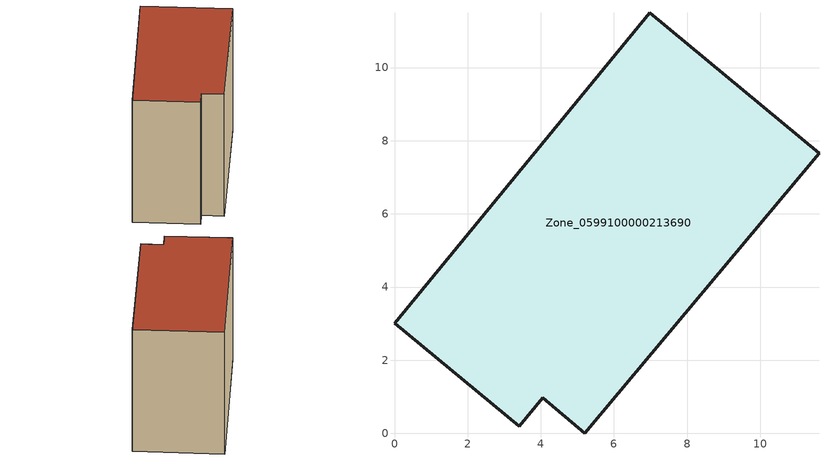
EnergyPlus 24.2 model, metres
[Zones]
Zone_0599100000213690
 floor ground (C_G): 4.05,0.97 3.41,0.19 0,3.01 6.98,11.5 11.61,7.66 5.2,0 z0
 wall outside (C_F): 6.98,11.5 0,3.01 3.41,0.19 4.05,0.97 5.2,0 11.61,7.66 6.98,11.5 z0:9.53
 roof outside (C_R): 5.2,0 11.61,7.66 6.98,11.5 0,3.01 3.41,0.19 4.05,0.97 z9.53
[BUILDING]
Pand.0599100000213690: North Axis=0; Terrain=City; Loads Convergence Tolerance Value=0.04; Temperature Convergence Tolerance Value=0.4; Solar Distribution=FullExterior; Maximum Number of Warmup Days=25; Minimum Number of Warmup Days=1
[Site:Location]
Rotterdam.The.Hague.AP_ZH_NLD Design_Conditions: Latitude=51.96; Longitude=4.45; Time Zone=1; Elevation=-4.5
[SITE:GROUNDTEMPERATURE:BUILDINGSURFACE]
18, 18, 18, 18, 18, 18, 18, 18, 18, 18, 18, 18
[MATERIAL] Thermal Absorptance=0.9; Solar Absorptance=0.7; Visible Absorptance=0.7
Name | Roughness | Thickness | Conductivity | Density | Specific Heat
G.TI.1946 | MediumSmooth | 0.15 | 1 | 540 | 1210
F.TI.1946 | Rough | 0.3 | 0.857143 | 1920 | 840
R.TI.1946 | MediumRough | 0.2 | 0.1 | 1500 | 1000
[CONSTRUCTION]
C_G: G.TI.1946
C_F: F.TI.1946
C_R: R.TI.1946
[ZONE]
Zone_0599100000213690: Type=1; Multiplier=1; Ceiling Height=Autocalculate; Volume=Autocalculate; Floor Area=autocalculate; Part of Total Floor Area=Yes
[ZONEINFILTRATION:DESIGNFLOWRATE]
Infil_Zone_0599100000213690: Zone or ZoneList or Space or SpaceList=Zone_0599100000213690; Schedule=AlwaysOn; Design Flow Rate Calculation Method=Flow/Area; Flow Rate per Floor Area=0.003; Constant Term Coefficient=1; Temperature Term Coefficient=0; Velocity Term Coefficient=0; Velocity Squared Term Coefficient=0
[HVACTEMPLATE:ZONE:IDEALLOADSAIRSYSTEM]
Zone_0599100000213690: Maximum Heating Supply Air Temperature=50; Minimum Cooling Supply Air Temperature=13; Maximum Heating Supply Air Humidity Ratio=0.0156; Minimum Cooling Supply Air Humidity Ratio=0.0077; Heating Limit=NoLimit; Cooling Limit=NoLimit; Dehumidification Control Type=ConstantSensibleHeatRatio; Cooling Sensible Heat Ratio=0.7; Dehumidification Setpoint=60; Humidification Control Type=None; Humidification Setpoint=30; Outdoor Air Method=None; Outdoor Air Flow Rate per Person=0.00944; Outdoor Air Flow Rate per Zone Floor Area=0; Outdoor Air Flow Rate per Zone=0; Demand Controlled Ventilation Type=None; Outdoor Air Economizer Type=NoEconomizer; Heat Recovery Type=None; Sensible Heat Recovery Effectiveness=0.7; Latent Heat Recovery Effectiveness=0.65
[ZONECONTROL:THERMOSTAT]
ThermostatControl_Zone_0599100000213690: Zone or ZoneList=Zone_0599100000213690; Control Type Schedule=DualSetpointControlType; Control 1=Thermostat_Zone_0599100000213690; Temperature Difference Between Cutout And Setpoint=0
[THERMOSTATSETPOINT:DUALSETPOINT]
Thermostat_Zone_0599100000213690: Heating Setpoint Temperature Schedule=HeatingSetpoint_Zone_0599100000213690; Cooling Setpoint Temperature Schedule=CoolingSetpoint_Zone_0599100000213690
[SCHEDULE:COMPACT]
HeatingSetpoint_Zone_0599100000213690: Through: 12/31, For: AllDays, Until: 24:00, 21
CoolingSetpoint_Zone_0599100000213690: Through: 12/31, For: AllDays, Until: 24:00, 24
DualSetpointControlType: Through: 12/31, For: AllDays, Until: 24:00, 4
AlwaysOn: Through: 12/31, For: AllDays, Until: 24:00, 1
